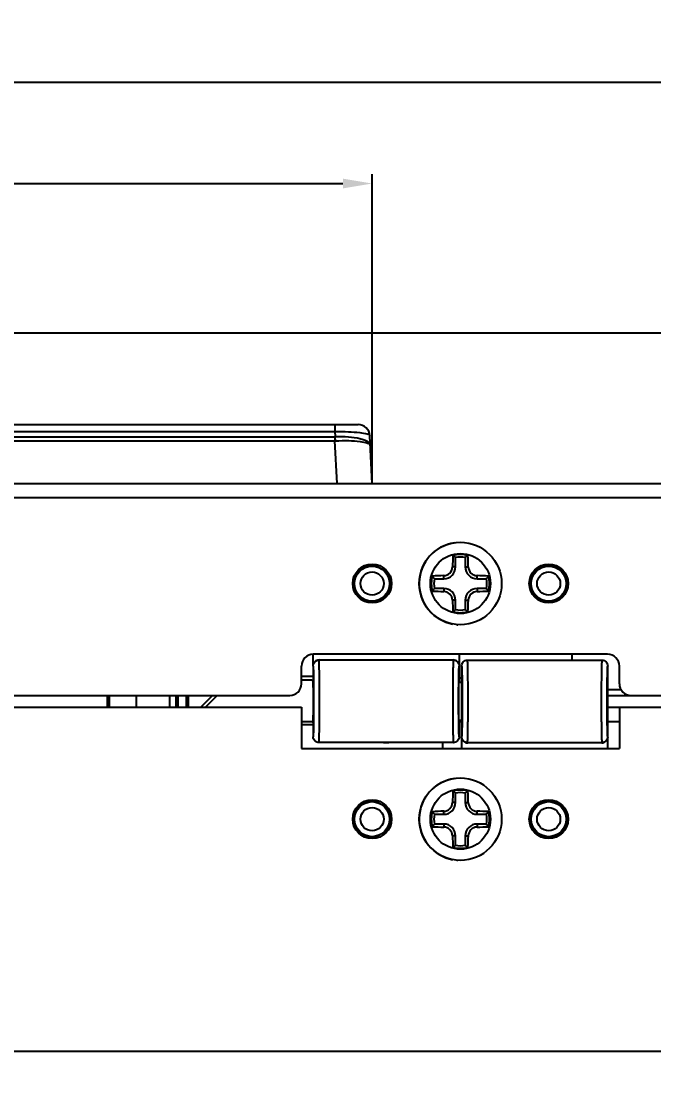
# Model space of a CAD drawing. Extents: x -425 to 6552, y -3049 to 3105.
# Drawn here: x 1385.8 to 1439.5, y -1686.6 to -1596.7 of the extents above; entities that cross this region are included whole.
import ezdxf

# ---------------------------------------------------------------- set-up
doc = ezdxf.new("R2010")
doc.units = 0
doc.header["$PDMODE"] = 3
doc.header["$PDSIZE"] = 1.5
doc.layers.get('0').update_dxf_attribs({"linetype": 'CONTINUOUS'})
doc.layers.get('DEFPOINTS').update_dxf_attribs({"linetype": 'CONTINUOUS'})
doc.layers.add('DIM', color=1, linetype='CONTINUOUS')
doc.styles.add('OMI-1', font='arial.ttf', dxfattribs={"oblique": 1})
doc.dimstyles.new('1', dxfattribs={"dimtxt": 4, "dimasz": 2.5, "dimexe": 0.8, "dimexo": 0.3, "dimgap": 0.5, "dimtad": 1, "dimtoh": 1, "dimdec": 1, "dimzin": 0, "dimtxsty": 'OMI-1', "dimcen": 0, "dimclrd": 256, "dimclre": 256, "dimclrt": 256, "dimazin": 3, "dimtfac": 0.8, "dimtdec": 1, "dimtix": 1, "dimtmove": 0, "dimatfit": 3, "dimtolj": 1, "dimtzin": 0})

# ---------------------------------------------------------------- blocks, each defined once
blk = doc.blocks.new('*D6205')
at = {"layer": 'DEFPOINTS', "color": 0}
for p in [(1478.091, -1601.845), (1213.08, -1637.118), (1478.091, -1637.118)]:
    blk.add_point(p, dxfattribs=at)
at = {"layer": 'DIM'}
for p, q in [((1213.08, -1636.818), (1213.08, -1601.045)), ((1478.091, -1636.818), (1478.091, -1601.045)), ((1215.58, -1601.845), (1475.591, -1601.845))]:
    blk.add_line(p, q, dxfattribs=at)
for points in [[(1215.58, -1601.429), (1215.58, -1602.262), (1213.08, -1601.845)], [(1475.591, -1602.262), (1475.591, -1601.429), (1478.091, -1601.845)]]:
    blk.add_solid(points, dxfattribs=at)
at = {"layer": 'DIM', "insert": (1345.585, -1599.303), "char_height": 4, "attachment_point": 5, "style": 'OMI-1'}
blk.add_mtext('\\A1;265.0', dxfattribs=at)
blk = doc.blocks.new('*D6206')
at = {"layer": 'DEFPOINTS', "color": 0}
for p in [(1415.602, -1610.459), (1245.581, -1635.918), (1415.602, -1635.918)]:
    blk.add_point(p, dxfattribs=at)
at = {"layer": 'DIM'}
for p, q in [((1245.581, -1635.618), (1245.581, -1609.659)), ((1415.602, -1635.618), (1415.602, -1609.659)), ((1248.081, -1610.459), (1413.102, -1610.459))]:
    blk.add_line(p, q, dxfattribs=at)
for points in [[(1248.081, -1610.043), (1248.081, -1610.876), (1245.581, -1610.459)], [(1413.102, -1610.876), (1413.102, -1610.043), (1415.602, -1610.459)]]:
    blk.add_solid(points, dxfattribs=at)
at = {"layer": 'DIM', "insert": (1330.592, -1607.917), "char_height": 4, "attachment_point": 5, "style": 'OMI-1'}
blk.add_mtext('\\A1;170.0', dxfattribs=at)
blk = doc.blocks.new('*D6208')
at = {"layer": 'DEFPOINTS', "color": 0}
for p in [(1207.08, -1660.937), (1484.091, -1660.919), (1484.091, -1684.107)]:
    blk.add_point(p, dxfattribs=at)
at = {"layer": 'DIM'}
for p, q in [((1207.08, -1661.237), (1207.08, -1684.907)), ((1484.091, -1661.219), (1484.091, -1684.907)), ((1209.58, -1684.107), (1481.591, -1684.107))]:
    blk.add_line(p, q, dxfattribs=at)
for points in [[(1209.58, -1683.69), (1209.58, -1684.524), (1207.08, -1684.107)], [(1481.591, -1684.524), (1481.591, -1683.69), (1484.091, -1684.107)]]:
    blk.add_solid(points, dxfattribs=at)
at = {"layer": 'DIM', "insert": (1345.585, -1681.565), "char_height": 4, "attachment_point": 5, "style": 'OMI-1'}
blk.add_mtext('\\A1;277.0', dxfattribs=at)
blk = doc.blocks.new('*D6210')
at = {"layer": 'DEFPOINTS', "color": 0}
for p in [(1370.804, -1623.127), (1510.898, -1876.128), (1510.898, -1876.128)]:
    blk.add_point(p, dxfattribs=at)
at = {"layer": 'DIM'}
for p, q in [((1371.104, -1623.127), (1511.698, -1623.127)), ((1510.898, -1625.627), (1510.898, -1873.628)), ((1511.198, -1876.128), (1511.698, -1876.128))]:
    blk.add_line(p, q, dxfattribs=at)
for points in [[(1511.314, -1625.627), (1510.481, -1625.627), (1510.898, -1623.127)], [(1510.481, -1873.628), (1511.314, -1873.628), (1510.898, -1876.128)]]:
    blk.add_solid(points, dxfattribs=at)
at = {"layer": 'DIM', "insert": (1508.354, -1749.627), "char_height": 4, "attachment_point": 5, "rotation": 90, "style": 'OMI-1'}
blk.add_mtext('\\A1;253.0', dxfattribs=at)

msp = doc.modelspace()

# ---------------------------------------------------------------- linework, layer by layer
at = {"color": 7, "linetype": 'CONTINUOUS'}
for p, q in [((1318.747, -1630.918), (1414.391, -1630.918)), ((1318.747, -1631.511), (1412.431, -1631.511)), ((1412.431, -1630.918), (1412.431, -1631.511)), ((1412.431, -1631.511), (1412.453, -1631.948)), ((1248.767, -1631.949), (1412.421, -1631.949)), ((1248.767, -1632.303), (1412.416, -1632.303)), ((1412.416, -1631.949), (1412.416, -1632.303)), ((1412.606, -1635.918), (1412.416, -1632.303)), ((1415.602, -1635.918), (1415.389, -1631.866)), ((1214.28, -1635.918), (1476.891, -1635.918)), ((1213.08, -1637.118), (1478.091, -1637.118)), ((1422.674, -1643.004), (1422.674, -1642.207)), ((1423.503, -1642.207), (1423.503, -1643.004)), ((1422.674, -1643.004), (1422.416, -1643.004)), ((1423.503, -1643.004), (1423.761, -1643.004)), ((1420.877, -1644.004), (1421.674, -1644.004)), ((1421.674, -1644.004), (1421.674, -1643.746)), ((1424.503, -1644.004), (1424.503, -1643.746)), ((1424.503, -1644.004), (1425.3, -1644.004)), ((1421.674, -1644.833), (1420.877, -1644.833)), ((1421.674, -1644.833), (1421.674, -1645.091)), ((1424.503, -1644.833), (1424.503, -1645.091)), ((1425.3, -1644.833), (1424.503, -1644.833)), ((1422.674, -1645.833), (1422.416, -1645.833)), ((1422.674, -1646.63), (1422.674, -1645.833)), ((1423.503, -1645.833), (1423.503, -1646.63)), ((1423.503, -1645.833), (1423.761, -1645.833)), ((1410.588, -1651.288), (1410.588, -1650.419)), ((1435.589, -1650.419), (1410.588, -1650.419)), ((1422.971, -1650.419), (1422.971, -1651.288)), ((1432.574, -1650.919), (1432.574, -1650.419)), ((1409.588, -1652.919), (1409.588, -1651.419)), ((1410.57, -1651.419), (1410.57, -1652.594)), ((1410.717, -1651.065), (1410.734, -1651.048)), ((1411.088, -1650.901), (1411.071, -1650.919)), ((1422.488, -1650.919), (1411.071, -1650.919)), ((1411.088, -1650.901), (1422.471, -1650.901)), ((1422.488, -1650.919), (1422.471, -1650.901)), ((1422.824, -1651.048), (1422.842, -1651.065)), ((1422.988, -1652.594), (1422.988, -1651.419)), ((1423.188, -1652.819), (1423.188, -1651.419)), ((1423.689, -1650.919), (1435.106, -1650.919)), ((1435.606, -1657.419), (1435.606, -1651.419)), ((1436.589, -1652.919), (1436.589, -1651.419)), ((1410.57, -1652.314), (1409.588, -1652.314)), ((1409.588, -1652.594), (1410.463, -1652.594)), ((1410.583, -1652.745), (1410.463, -1652.594)), ((1410.612, -1652.592), (1410.613, -1652.627)), ((1422.947, -1652.605), (1422.947, -1652.593)), ((1423.201, -1652.819), (1422.973, -1652.819)), ((1423.188, -1652.449), (1422.988, -1652.449)), ((1280.6, -1653.919), (1408.588, -1653.919)), ((1393.087, -1653.919), (1393.087, -1654.919)), ((1393.265, -1653.919), (1393.265, -1654.919)), ((1395.557, -1653.919), (1395.557, -1654.919)), ((1398.38, -1653.919), (1398.38, -1654.919)), ((1398.91, -1653.919), (1398.91, -1654.919)), ((1399.087, -1653.919), (1399.087, -1654.919)), ((1399.787, -1653.919), (1399.787, -1654.919)), ((1399.987, -1654.919), (1399.987, -1653.919)), ((1401.038, -1654.919), (1402.038, -1653.919)), ((1402.438, -1653.919), (1401.438, -1654.919)), ((1436.744, -1653.449), (1435.606, -1653.449)), ((1435.606, -1653.919), (1475.691, -1653.919)), ((1281.583, -1654.919), (1409.588, -1654.919)), ((1409.588, -1654.919), (1409.588, -1658.419)), ((1435.606, -1654.919), (1436.589, -1654.919)), ((1436.589, -1654.919), (1436.589, -1658.419)), ((1436.589, -1654.919), (1476.341, -1654.919)), ((1410.579, -1656.169), (1409.588, -1656.169)), ((1409.588, -1656.369), (1410.57, -1656.369)), ((1410.57, -1656.244), (1410.57, -1657.419)), ((1410.613, -1656.21), (1410.612, -1656.245)), ((1422.947, -1656.245), (1422.947, -1656.235)), ((1422.973, -1656.019), (1423.201, -1656.019)), ((1422.988, -1656.119), (1423.188, -1656.119)), ((1422.988, -1657.419), (1422.988, -1656.244)), ((1423.188, -1657.419), (1423.188, -1656.019)), ((1435.606, -1656.119), (1436.589, -1656.119)), ((1423.206, -1658.419), (1423.206, -1657.549)), ((1423.352, -1657.79), (1423.335, -1657.772)), ((1435.46, -1657.772), (1435.442, -1657.79)), ((1435.589, -1657.549), (1435.589, -1658.419)), ((1409.588, -1658.419), (1436.589, -1658.419)), ((1422.488, -1657.919), (1411.071, -1657.919)), ((1421.588, -1658.419), (1421.588, -1657.919)), ((1423.689, -1657.919), (1435.106, -1657.919)), ((1423.689, -1657.919), (1423.706, -1657.936)), ((1435.089, -1657.936), (1423.706, -1657.936)), ((1435.089, -1657.936), (1435.106, -1657.919)), ((1422.674, -1663.005), (1422.674, -1662.208)), ((1423.503, -1662.208), (1423.503, -1663.005)), ((1422.674, -1663.005), (1422.416, -1663.005)), ((1423.503, -1663.005), (1423.761, -1663.005)), ((1420.877, -1664.005), (1421.674, -1664.005)), ((1421.674, -1664.005), (1421.674, -1663.746)), ((1424.503, -1664.005), (1424.503, -1663.746)), ((1424.503, -1664.005), (1425.3, -1664.005)), ((1421.674, -1664.833), (1420.877, -1664.833)), ((1421.674, -1664.833), (1421.674, -1665.092)), ((1424.503, -1664.833), (1424.503, -1665.092)), ((1425.3, -1664.833), (1424.503, -1664.833)), ((1422.674, -1665.833), (1422.416, -1665.833)), ((1422.674, -1666.631), (1422.674, -1665.833)), ((1423.503, -1665.833), (1423.503, -1666.631)), ((1423.503, -1665.833), (1423.761, -1665.833))]:
    msp.add_line(p, q, dxfattribs=at)
msp.add_lwpolyline([(1412.421, -1631.949), (1412.425, -1631.948), (1412.429, -1631.948), (1412.433, -1631.948), (1412.437, -1631.948), (1412.441, -1631.948), (1412.445, -1631.948), (1412.449, -1631.948), (1412.453, -1631.948)], dxfattribs=at)
for centre, radius in [((1423.088, -1644.418), 3.5), ((1423.088, -1644.418), 2.55), ((1415.588, -1644.418), 1.65), ((1415.588, -1644.418), 1.5), ((1415.588, -1644.418), 1.486), ((1430.589, -1644.418), 1.65), ((1430.589, -1644.418), 1.5), ((1430.589, -1644.418), 1.486), ((1415.588, -1644.418), 0.986), ((1430.589, -1644.418), 0.986), ((1423.088, -1664.419), 3.5), ((1423.088, -1664.419), 2.55), ((1415.588, -1664.419), 1.65), ((1415.588, -1664.419), 1.5), ((1415.588, -1664.419), 1.486), ((1430.589, -1664.419), 1.65), ((1430.589, -1664.419), 1.5), ((1430.589, -1664.419), 1.486), ((1415.588, -1664.419), 0.986), ((1430.589, -1664.419), 0.986)]:
    msp.add_circle(centre, radius, dxfattribs=at)
for centre, radius, start, end in [((1414.391, -1631.918), 1, 3, 90), ((1412.385, -1630.521), 1.783, 270.99613, 272.78552), ((1369.652, -1634.368), 42.87, 2.76348, 3.23652), ((1423.088, -1644.418), 3.5, 98.00698, 259.48545), ((1472.067, -1644.35), 49.67, 177.32222, 178.44758), ((1423.088, -1644.418), 2.473, 75.07814, 104.92186), ((1417.9, -1647.961), 7.476, 50.31735, 52.49859), ((1423.088, -1644.418), 2.25, 79.39163, 100.60837), ((1428.277, -1647.961), 7.476, 127.50141, 129.68265), ((1374.664, -1644.329), 49.115, 1.54607, 2.68414), ((1421.674, -1643.004), 1, 270, 0), ((1421.654, -1642.984), 0.762, 271.54429, 358.45574), ((1424.503, -1643.004), 1, 180, 270), ((1424.523, -1642.984), 0.762, 181.54316, 268.45684), ((1423.088, -1644.418), 2.473, 165.07814, 194.92186), ((1422.999, -1692.843), 49.115, 91.54607, 92.68414), ((1426.631, -1639.23), 7.476, 217.50141, 219.68265), ((1423.088, -1644.418), 2.25, 169.39163, 190.60837), ((1423.157, -1693.397), 49.67, 87.32222, 88.44758), ((1419.546, -1639.23), 7.476, 320.31735, 322.49859), ((1423.088, -1644.418), 2.25, 349.39163, 10.60837), ((1423.088, -1644.418), 2.473, 345.07814, 14.92186), ((1426.631, -1649.607), 7.476, 140.31735, 142.49859), ((1423.02, -1595.44), 49.67, 267.32222, 268.44758), ((1421.674, -1645.833), 1, 0, 90), ((1421.654, -1645.853), 0.762, 1.5442, 88.4558), ((1424.503, -1645.833), 1, 90, 180), ((1424.523, -1645.853), 0.762, 91.5432, 178.4568), ((1423.178, -1595.994), 49.115, 271.54607, 272.68414), ((1419.546, -1649.607), 7.476, 37.50141, 39.68265), ((1471.513, -1644.507), 49.115, 181.54607, 182.68414), ((1374.11, -1644.487), 49.67, 357.32222, 358.44758), ((1417.9, -1640.876), 7.476, 307.50141, 309.68265), ((1423.088, -1644.418), 2.473, 255.07814, 284.92186), ((1423.088, -1644.418), 2.25, 259.39163, 280.60837), ((1428.277, -1640.876), 7.476, 230.31735, 232.49859), ((1423.088, -1644.418), 3.5, 265.07158, 266.59288), ((1410.588, -1651.419), 1, 90, 180), ((1435.589, -1651.419), 1, 0, 90), ((1408.588, -1652.919), 1, 270, 0), ((1437.589, -1652.919), 1, 180, 270), ((1412.349, -1654.419), 1.75, 178.35392, 182.24747), ((1423.088, -1664.419), 3.5, 98.00698, 259.48545), ((1472.067, -1664.35), 49.67, 177.32222, 178.44758), ((1423.088, -1664.419), 2.473, 75.07814, 104.92186), ((1417.9, -1667.961), 7.476, 50.31735, 52.49859), ((1423.088, -1664.419), 2.25, 79.39163, 100.60837), ((1428.277, -1667.961), 7.476, 127.50141, 129.68265), ((1374.664, -1664.33), 49.115, 1.54607, 2.68414), ((1421.674, -1663.005), 1, 270, 0), ((1421.654, -1662.984), 0.762, 271.54429, 358.45574), ((1424.503, -1663.005), 1, 180, 270), ((1424.523, -1662.984), 0.762, 181.54316, 268.45684), ((1423.088, -1664.419), 2.473, 165.07814, 194.92186), ((1422.999, -1712.844), 49.115, 91.54607, 92.68414), ((1426.631, -1659.231), 7.476, 217.50141, 219.68265), ((1423.088, -1664.419), 2.25, 169.39163, 190.60837), ((1423.157, -1713.398), 49.67, 87.32222, 88.44758), ((1419.546, -1659.231), 7.476, 320.31735, 322.49859), ((1423.088, -1664.419), 2.25, 349.39163, 10.60837), ((1423.088, -1664.419), 2.473, 345.07814, 14.92186), ((1426.631, -1669.607), 7.476, 140.31735, 142.49859), ((1421.674, -1665.833), 1, 0, 90), ((1424.503, -1665.833), 1, 90, 180), ((1419.546, -1669.607), 7.476, 37.50141, 39.68265), ((1423.02, -1615.441), 49.67, 267.32222, 268.44758), ((1421.654, -1665.854), 0.762, 1.5442, 88.4558), ((1471.513, -1664.508), 49.115, 181.54607, 182.68414), ((1374.11, -1664.488), 49.67, 357.32222, 358.44758), ((1424.523, -1665.854), 0.762, 91.5432, 178.4568), ((1423.178, -1615.995), 49.115, 271.54607, 272.68414), ((1417.9, -1660.877), 7.476, 307.50141, 309.68265), ((1423.088, -1664.419), 2.473, 255.07814, 284.92186), ((1423.088, -1664.419), 2.25, 259.39163, 280.60837), ((1428.277, -1660.877), 7.476, 230.31735, 232.49859), ((1423.088, -1664.419), 3.5, 265.07158, 266.59288)]:
    msp.add_arc(centre, radius, start, end, dxfattribs=at)
for centre, major_axis, ratio, start_param, end_param in [((1411.088, -1651.401), (-0.354, -0.354), 0.999695, 3.926839, 4.712389), ((1422.471, -1651.401), (-0.354, 0.354), 0.999695, 4.712389, 5.497939), ((1410.57, -1654.419), (0, 1.825), 0.017455, 3.141593, 6.283185), ((1423.188, -1654.419), (0, 1.75), 0.017455, -2.724537, -0.417055), ((1423.706, -1657.436), (0.354, -0.354), 0.999695, 4.712389, 5.497939), ((1435.089, -1657.436), (0.354, 0.354), 0.999695, 3.926839, 4.712389)]:
    msp.add_ellipse(centre, major_axis=major_axis, ratio=ratio, start_param=start_param, end_param=end_param, dxfattribs=at)
for points, knots in [([(1412.431, -1631.511), (1412.814, -1631.505), (1413.52, -1631.514), (1414.43, -1631.574), (1415.028, -1631.67), (1415.308, -1631.763), (1415.388, -1631.834), (1415.389, -1631.866)], [0, 0, 0, 0, 0.380082, 0.698124, 0.909492, 0.968604, 1, 1, 1, 1]), ([(1412.453, -1631.948), (1412.831, -1631.93), (1413.535, -1631.937), (1414.361, -1632.041), (1414.898, -1632.202), (1415.222, -1632.346), (1415.425, -1632.54), (1415.432, -1632.673)], [0, 0, 0, 0, 0.354692, 0.658308, 0.77909, 0.875408, 1, 1, 1, 1]), ([(1412.472, -1632.301), (1412.849, -1632.283), (1413.548, -1632.271), (1414.46, -1632.323), (1415.06, -1632.426), (1415.355, -1632.546), (1415.43, -1632.635), (1415.432, -1632.673)], [0, 0, 0, 0, 0.371118, 0.685166, 0.899369, 0.962166, 1, 1, 1, 1]), ([(1410.57, -1651.419), (1410.57, -1651.354), (1410.596, -1651.222), (1410.671, -1651.111), (1410.717, -1651.065)], [0, 0, 0, 0, 0.500027, 1, 1, 1, 1]), ([(1410.57, -1651.419), (1410.572, -1651.418), (1410.575, -1651.428), (1410.577, -1651.44), (1410.58, -1651.465), (1410.583, -1651.499), (1410.586, -1651.542), (1410.59, -1651.619), (1410.594, -1651.738), (1410.599, -1651.907), (1410.604, -1652.108), (1410.609, -1652.341), (1410.611, -1652.506), (1410.612, -1652.592)], [0, 0, 0, 0, 0.004588, 0.017036, 0.037728, 0.066688, 0.103829, 0.14903, 0.26303, 0.407195, 0.579648, 0.778125, 1, 1, 1, 1]), ([(1410.717, -1651.065), (1410.763, -1651.019), (1410.874, -1650.945), (1411.006, -1650.919), (1411.071, -1650.919)], [0, 0, 0, 0, 0.499962, 1, 1, 1, 1]), ([(1411.123, -1654.419), (1411.123, -1654.191), (1411.122, -1653.745), (1411.119, -1653.098), (1411.115, -1652.585), (1411.111, -1652.206), (1411.108, -1651.952), (1411.104, -1651.723), (1411.1, -1651.52), (1411.096, -1651.344), (1411.091, -1651.198), (1411.087, -1651.096), (1411.084, -1651.029), (1411.081, -1650.99), (1411.079, -1650.961), (1411.076, -1650.938), (1411.074, -1650.927), (1411.072, -1650.919), (1411.071, -1650.919)], [0, 0, 0, 0, 0.194705, 0.382115, 0.55507, 0.634043, 0.706815, 0.7725, 0.830598, 0.880745, 0.922576, 0.955732, 0.968951, 0.979876, 0.988468, 0.99469, 0.998516, 1, 1, 1, 1]), ([(1422.488, -1650.919), (1422.487, -1650.919), (1422.485, -1650.927), (1422.483, -1650.938), (1422.48, -1650.961), (1422.478, -1650.99), (1422.475, -1651.029), (1422.472, -1651.096), (1422.468, -1651.198), (1422.463, -1651.344), (1422.459, -1651.52), (1422.455, -1651.723), (1422.451, -1651.952), (1422.448, -1652.206), (1422.444, -1652.585), (1422.44, -1653.098), (1422.437, -1653.745), (1422.436, -1654.419), (1422.437, -1655.092), (1422.44, -1655.74), (1422.444, -1656.253), (1422.448, -1656.632), (1422.451, -1656.886), (1422.455, -1657.115), (1422.459, -1657.318), (1422.463, -1657.493), (1422.468, -1657.639), (1422.472, -1657.742), (1422.475, -1657.809), (1422.478, -1657.847), (1422.48, -1657.876), (1422.483, -1657.899), (1422.485, -1657.91), (1422.487, -1657.919), (1422.488, -1657.919)], [0, 0, 0, 0, 0.000742, 0.002655, 0.005766, 0.010062, 0.015524, 0.022134, 0.038712, 0.059628, 0.084701, 0.11375, 0.146592, 0.182978, 0.222465, 0.308943, 0.402648, 0.5, 0.597352, 0.691057, 0.777535, 0.817022, 0.853408, 0.88625, 0.915299, 0.940372, 0.961288, 0.977866, 0.984476, 0.989938, 0.994234, 0.997345, 0.999258, 1, 1, 1, 1]), ([(1422.488, -1650.919), (1422.553, -1650.919), (1422.685, -1650.945), (1422.796, -1651.019), (1422.842, -1651.065)], [0, 0, 0, 0, 0.500029, 1, 1, 1, 1]), ([(1422.842, -1651.065), (1422.888, -1651.111), (1422.963, -1651.222), (1422.988, -1651.354), (1422.988, -1651.419)], [0, 0, 0, 0, 0.499965, 1, 1, 1, 1]), ([(1422.947, -1652.593), (1422.948, -1652.506), (1422.95, -1652.341), (1422.955, -1652.109), (1422.959, -1651.907), (1422.965, -1651.738), (1422.969, -1651.619), (1422.973, -1651.542), (1422.976, -1651.499), (1422.979, -1651.465), (1422.982, -1651.44), (1422.984, -1651.428), (1422.987, -1651.418), (1422.988, -1651.419)], [0, 0, 0, 0, 0.221879, 0.420353, 0.5928, 0.73696, 0.850964, 0.896164, 0.933307, 0.96227, 0.982968, 0.99542, 1, 1, 1, 1]), ([(1423.188, -1651.419), (1423.188, -1651.354), (1423.215, -1651.222), (1423.326, -1651.056), (1423.492, -1650.945), (1423.624, -1650.919), (1423.689, -1650.919)], [0, 0, 0, 0, 0.24999, 0.499999, 0.750009, 1, 1, 1, 1]), ([(1423.188, -1651.419), (1423.191, -1651.418), (1423.193, -1651.43), (1423.196, -1651.444), (1423.199, -1651.475), (1423.202, -1651.515), (1423.205, -1651.568), (1423.209, -1651.661), (1423.214, -1651.803), (1423.22, -1652.005), (1423.225, -1652.246), (1423.229, -1652.521), (1423.232, -1652.715), (1423.233, -1652.818)], [0, 0, 0, 0, 0.004532, 0.017161, 0.038176, 0.067549, 0.105166, 0.150894, 0.265959, 0.410912, 0.583458, 0.780878, 1, 1, 1, 1]), ([(1423.689, -1657.919), (1423.69, -1657.919), (1423.692, -1657.91), (1423.694, -1657.899), (1423.697, -1657.876), (1423.699, -1657.847), (1423.701, -1657.809), (1423.705, -1657.742), (1423.709, -1657.639), (1423.714, -1657.493), (1423.718, -1657.318), (1423.722, -1657.115), (1423.726, -1656.886), (1423.729, -1656.632), (1423.733, -1656.253), (1423.737, -1655.74), (1423.74, -1655.092), (1423.741, -1654.419), (1423.74, -1653.745), (1423.737, -1653.098), (1423.733, -1652.585), (1423.729, -1652.206), (1423.726, -1651.952), (1423.722, -1651.723), (1423.718, -1651.52), (1423.714, -1651.344), (1423.709, -1651.198), (1423.705, -1651.096), (1423.701, -1651.029), (1423.699, -1650.99), (1423.697, -1650.961), (1423.694, -1650.938), (1423.692, -1650.927), (1423.69, -1650.919), (1423.689, -1650.919)], [0, 0, 0, 0, 0.000742, 0.002655, 0.005766, 0.010062, 0.015524, 0.022134, 0.038712, 0.059628, 0.084701, 0.11375, 0.146592, 0.182978, 0.222465, 0.308943, 0.402648, 0.5, 0.597352, 0.691057, 0.777535, 0.817022, 0.853408, 0.88625, 0.915299, 0.940372, 0.961288, 0.977866, 0.984476, 0.989938, 0.994234, 0.997345, 0.999258, 1, 1, 1, 1]), ([(1435.106, -1650.919), (1435.105, -1650.919), (1435.103, -1650.927), (1435.1, -1650.938), (1435.098, -1650.961), (1435.096, -1650.99), (1435.093, -1651.029), (1435.09, -1651.096), (1435.086, -1651.198), (1435.081, -1651.344), (1435.077, -1651.52), (1435.073, -1651.723), (1435.069, -1651.952), (1435.066, -1652.206), (1435.061, -1652.585), (1435.057, -1653.098), (1435.055, -1653.745), (1435.054, -1654.191), (1435.054, -1654.419)], [0, 0, 0, 0, 0.001484, 0.00531, 0.011532, 0.020124, 0.031049, 0.044268, 0.077424, 0.119255, 0.169402, 0.2275, 0.293185, 0.365957, 0.44493, 0.617885, 0.805295, 1, 1, 1, 1]), ([(1435.106, -1650.919), (1435.171, -1650.919), (1435.303, -1650.945), (1435.469, -1651.056), (1435.58, -1651.222), (1435.606, -1651.354), (1435.606, -1651.419)], [0, 0, 0, 0, 0.249991, 0.500001, 0.75001, 1, 1, 1, 1]), ([(1435.554, -1654.419), (1435.554, -1654.223), (1435.555, -1653.84), (1435.557, -1653.283), (1435.562, -1652.771), (1435.568, -1652.38), (1435.573, -1652.104), (1435.577, -1651.929), (1435.581, -1651.779), (1435.586, -1651.653), (1435.59, -1651.555), (1435.595, -1651.49), (1435.598, -1651.453), (1435.601, -1651.434), (1435.603, -1651.425), (1435.605, -1651.418), (1435.606, -1651.419)], [0, 0, 0, 0, 0.195325, 0.383104, 0.55612, 0.707685, 0.773563, 0.831964, 0.88233, 0.924173, 0.957097, 0.980791, 0.989104, 0.995043, 0.998625, 1, 1, 1, 1]), ([(1410.613, -1652.627), (1410.614, -1652.763), (1410.621, -1653.36), (1410.623, -1653.957), (1410.623, -1654.419)], [0, 0, 0, 0, 0.226769, 1, 1, 1, 1]), ([(1422.936, -1654.419), (1422.936, -1654.257), (1422.937, -1653.653), (1422.941, -1653.048), (1422.947, -1652.605)], [0, 0, 0, 0, 0.267283, 1, 1, 1, 1]), ([(1422.957, -1654.419), (1422.957, -1654.109), (1422.959, -1653.575), (1422.966, -1653.041), (1422.973, -1652.818)], [0, 0, 0, 0, 0.581202, 1, 1, 1, 1]), ([(1422.973, -1652.818), (1422.975, -1652.772), (1422.978, -1652.701), (1422.981, -1652.63), (1422.985, -1652.606)], [0, 0, 0, 0, 0.651396, 1, 1, 1, 1]), ([(1422.985, -1652.606), (1422.985, -1652.603), (1422.986, -1652.6), (1422.987, -1652.594), (1422.988, -1652.594)], [0, 0, 0, 0, 0.723246, 1, 1, 1, 1]), ([(1423.233, -1652.818), (1423.239, -1653.351), (1423.243, -1654.419), (1423.239, -1655.486), (1423.233, -1656.02)], [0, 0, 0, 0, 0.500002, 1, 1, 1, 1]), ([(1410.623, -1654.419), (1410.623, -1654.578), (1410.622, -1655.175), (1410.618, -1655.772), (1410.613, -1656.21)], [0, 0, 0, 0, 0.266759, 1, 1, 1, 1]), ([(1411.071, -1657.919), (1411.072, -1657.919), (1411.074, -1657.91), (1411.076, -1657.899), (1411.079, -1657.876), (1411.081, -1657.847), (1411.084, -1657.809), (1411.087, -1657.742), (1411.091, -1657.639), (1411.096, -1657.493), (1411.1, -1657.318), (1411.104, -1657.115), (1411.108, -1656.886), (1411.111, -1656.632), (1411.115, -1656.253), (1411.119, -1655.74), (1411.122, -1655.092), (1411.123, -1654.646), (1411.123, -1654.419)], [0, 0, 0, 0, 0.001484, 0.00531, 0.011532, 0.020124, 0.031049, 0.044268, 0.077424, 0.119255, 0.169402, 0.2275, 0.293185, 0.365957, 0.44493, 0.617885, 0.805295, 1, 1, 1, 1]), ([(1422.947, -1656.235), (1422.945, -1656.098), (1422.938, -1655.493), (1422.936, -1654.887), (1422.936, -1654.419)], [0, 0, 0, 0, 0.225984, 1, 1, 1, 1]), ([(1422.973, -1656.02), (1422.966, -1655.796), (1422.959, -1655.263), (1422.957, -1654.729), (1422.957, -1654.419)], [0, 0, 0, 0, 0.418805, 1, 1, 1, 1]), ([(1435.054, -1654.419), (1435.054, -1654.646), (1435.055, -1655.092), (1435.057, -1655.74), (1435.061, -1656.253), (1435.066, -1656.632), (1435.069, -1656.886), (1435.073, -1657.115), (1435.077, -1657.318), (1435.081, -1657.493), (1435.086, -1657.639), (1435.09, -1657.742), (1435.093, -1657.809), (1435.096, -1657.847), (1435.098, -1657.876), (1435.1, -1657.899), (1435.103, -1657.91), (1435.105, -1657.919), (1435.106, -1657.919)], [0, 0, 0, 0, 0.194705, 0.382115, 0.55507, 0.634043, 0.706815, 0.7725, 0.830598, 0.880745, 0.922576, 0.955732, 0.968951, 0.979876, 0.988468, 0.99469, 0.998516, 1, 1, 1, 1]), ([(1435.606, -1657.419), (1435.605, -1657.419), (1435.603, -1657.413), (1435.601, -1657.404), (1435.598, -1657.385), (1435.595, -1657.348), (1435.59, -1657.282), (1435.586, -1657.184), (1435.581, -1657.059), (1435.577, -1656.908), (1435.573, -1656.734), (1435.568, -1656.458), (1435.562, -1656.067), (1435.557, -1655.554), (1435.555, -1654.998), (1435.554, -1654.614), (1435.554, -1654.419)], [0, 0, 0, 0, 0.001375, 0.004957, 0.010896, 0.019209, 0.042903, 0.075827, 0.11767, 0.168036, 0.226437, 0.292315, 0.44388, 0.616896, 0.804675, 1, 1, 1, 1]), ([(1410.612, -1656.245), (1410.611, -1656.332), (1410.609, -1656.497), (1410.604, -1656.729), (1410.599, -1656.931), (1410.594, -1657.1), (1410.59, -1657.218), (1410.586, -1657.295), (1410.583, -1657.339), (1410.58, -1657.372), (1410.577, -1657.398), (1410.575, -1657.41), (1410.572, -1657.419), (1410.57, -1657.419)], [0, 0, 0, 0, 0.221875, 0.420352, 0.592805, 0.73697, 0.85097, 0.896171, 0.933312, 0.962272, 0.982964, 0.995411, 1, 1, 1, 1]), ([(1422.988, -1657.419), (1422.987, -1657.419), (1422.984, -1657.41), (1422.982, -1657.398), (1422.979, -1657.372), (1422.976, -1657.339), (1422.973, -1657.295), (1422.969, -1657.218), (1422.965, -1657.099), (1422.959, -1656.931), (1422.955, -1656.729), (1422.95, -1656.496), (1422.948, -1656.332), (1422.947, -1656.245)], [0, 0, 0, 0, 0.004558, 0.017016, 0.03773, 0.066702, 0.103843, 0.149038, 0.263038, 0.407198, 0.579645, 0.77812, 1, 1, 1, 1]), ([(1422.985, -1656.232), (1422.981, -1656.207), (1422.978, -1656.136), (1422.975, -1656.066), (1422.973, -1656.02)], [0, 0, 0, 0, 0.348602, 1, 1, 1, 1]), ([(1422.988, -1656.244), (1422.987, -1656.244), (1422.986, -1656.238), (1422.985, -1656.235), (1422.985, -1656.232)], [0, 0, 0, 0, 0.27676, 1, 1, 1, 1]), ([(1423.233, -1656.02), (1423.232, -1656.122), (1423.229, -1656.317), (1423.225, -1656.592), (1423.22, -1656.832), (1423.214, -1657.034), (1423.209, -1657.177), (1423.205, -1657.269), (1423.202, -1657.322), (1423.199, -1657.362), (1423.196, -1657.394), (1423.193, -1657.408), (1423.191, -1657.419), (1423.188, -1657.419)], [0, 0, 0, 0, 0.21912, 0.416538, 0.589084, 0.734037, 0.849105, 0.894837, 0.932457, 0.961826, 0.982827, 0.995448, 1, 1, 1, 1]), ([(1411.071, -1657.919), (1411.006, -1657.919), (1410.874, -1657.893), (1410.708, -1657.782), (1410.597, -1657.615), (1410.57, -1657.484), (1410.57, -1657.419)], [0, 0, 0, 0, 0.249991, 0.500001, 0.75001, 1, 1, 1, 1]), ([(1422.988, -1657.419), (1422.988, -1657.484), (1422.962, -1657.615), (1422.851, -1657.782), (1422.685, -1657.893), (1422.553, -1657.919), (1422.488, -1657.919)], [0, 0, 0, 0, 0.24999, 0.499999, 0.750009, 1, 1, 1, 1]), ([(1423.335, -1657.772), (1423.289, -1657.726), (1423.214, -1657.615), (1423.188, -1657.484), (1423.188, -1657.419)], [0, 0, 0, 0, 0.499965, 1, 1, 1, 1]), ([(1423.689, -1657.919), (1423.624, -1657.919), (1423.492, -1657.893), (1423.381, -1657.818), (1423.335, -1657.772)], [0, 0, 0, 0, 0.500029, 1, 1, 1, 1]), ([(1435.46, -1657.772), (1435.414, -1657.818), (1435.303, -1657.893), (1435.171, -1657.919), (1435.106, -1657.919)], [0, 0, 0, 0, 0.499962, 1, 1, 1, 1]), ([(1435.606, -1657.419), (1435.606, -1657.484), (1435.58, -1657.615), (1435.506, -1657.726), (1435.46, -1657.772)], [0, 0, 0, 0, 0.500027, 1, 1, 1, 1])]:
    msp.add_open_spline(points, degree=3, knots=knots, dxfattribs=at)
msp.add_open_spline([(1417.257, -1657.919), (1416.943, -1657.959), (1416.621, -1657.955), (1416.303, -1657.919)], degree=3, dxfattribs=at)

# ---------------------------------------------------------------- dimensions: what is measured, and where the dimension line sits
at = {"layer": 'DIM'}
dim = msp.add_linear_dim(base=(1478.091, -1601.845), p1=(1213.08, -1637.118), p2=(1478.091, -1637.118), dimstyle='1', dxfattribs=at)
dim.commit()
dim.dimension.update_dxf_attribs({"geometry": '*D6205', "text_midpoint": (1345.585, -1601.845), "dimtype": 160})
for base, p1, p2, picture, middle in [((1415.602, -1610.459), (1245.581, -1635.918), (1415.602, -1635.918), '*D6206', (1330.592, -1607.917)), ((1484.091, -1684.107), (1207.08, -1660.937), (1484.091, -1660.919), '*D6208', (1345.585, -1681.565))]:
    dim = msp.add_linear_dim(base=base, p1=p1, p2=p2, dimstyle='1', dxfattribs=at)
    dim.commit()
    dim.dimension.update_dxf_attribs({"geometry": picture, "text_midpoint": middle})
dim = msp.add_linear_dim(base=(1510.898, -1876.128), p1=(1370.804, -1623.127), p2=(1510.898, -1876.128), angle=90, dimstyle='1', dxfattribs=at)
dim.commit()
dim.dimension.update_dxf_attribs({"geometry": '*D6210', "text_midpoint": (1508.354, -1749.627)})

doc.saveas('drawing.dxf')
